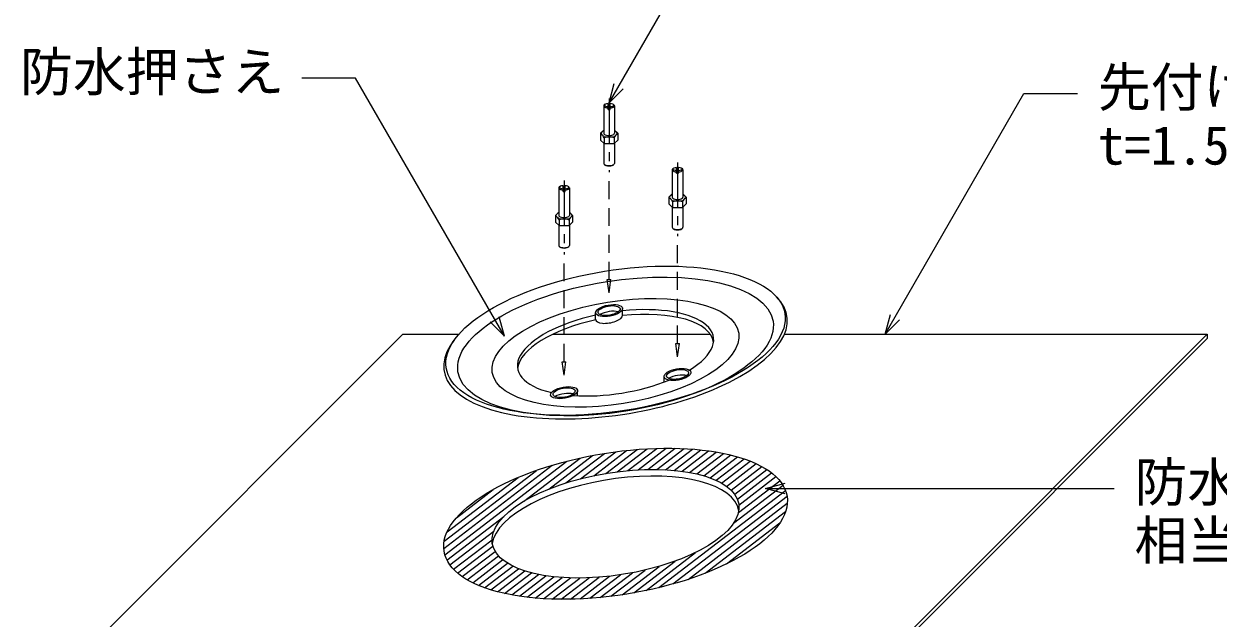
# Model space of a CAD drawing. Units: millimetres, scale not verified. Extents: x -840 to 840, y -594 to 594.
# Drawn here: x 424.3 to 691.6, y 273 to 405.9 of the extents above; entities that cross this region are included whole.
import ezdxf
from ezdxf.enums import TextEntityAlignment as Align

# ---------------------------------------------------------------- set-up
doc = ezdxf.new("R2010")
doc.units = ezdxf.units.MM
doc.header["$LTSCALE"] = 2
doc.linetypes.add('CHAIN1', pattern=[8, 5, -1, 1, -1])
doc.linetypes.add('DASHED2', pattern=[3, 2, -1])
for name, color, linetype, lineweight in [('0-0_鋼材(受け鋼鈑)', 7, 'Continuous', 9), ('0-3_文字', 5, 'Continuous', 9), ('0-7_部材(ﾋﾞｽ類)', 7, 'Continuous', 9), ('0-8_中心線', 2, 'CHAIN1', 9), ('0-9_部材(ﾄﾞﾚﾝ)', 4, 'Continuous', 9), ('0-B_IBｼｰﾄ', 4, 'Continuous', 9), ('1-0_寸法線', 7, 'Continuous', 9)]:
    doc.layers.add(name, color=color, linetype=linetype, lineweight=lineweight)
doc.styles.add('ＭＳ ゴシック', font='')
doc.styles.get('ＭＳ ゴシック').set_extended_font_data('MS Gothic')

msp = doc.modelspace()

# ---------------------------------------------------------------- linework, layer by layer
at = {"layer": '0-0_鋼材(受け鋼鈑)', "linetype": 'DASHED2'}
for p, q in [((555.265, 348.74), (555.265, 372.74)), ((570.582, 334.452), (570.582, 358.452)), ((545.186, 330.378), (545.186, 354.378))]:
    msp.add_line(p, q, dxfattribs=at)
at = {"layer": '0-7_部材(ﾋﾞｽ類)'}
for p, q in [((554.065, 387.62), (554.065, 381.47)), ((555.04, 386.823), (555.04, 388.117)), ((555.49, 386.823), (555.49, 388.117)), ((556.465, 387.62), (556.465, 381.47)), ((555.04, 387.517), (555.49, 387.517)), ((555.04, 386.823), (555.49, 386.823)), ((554.065, 382.19), (553.345, 381.47)), ((553.345, 381.47), (553.345, 379.97)), ((554.14, 380.674), (553.345, 381.47)), ((554.14, 379.174), (553.345, 379.97)), ((553.862, 380.952), (553.742, 381.072)), ((554.14, 380.674), (556.39, 380.674)), ((554.14, 380.434), (554.14, 379.174)), ((556.39, 380.674), (557.185, 381.47)), ((556.39, 380.434), (556.39, 379.174)), ((556.39, 379.174), (557.185, 379.97)), ((556.668, 380.952), (556.788, 381.072)), ((554.065, 379.249), (554.065, 374.734)), ((554.14, 379.174), (556.39, 379.174)), ((556.465, 379.249), (556.465, 374.734)), ((569.382, 373.332), (569.382, 367.182)), ((570.357, 372.535), (570.357, 373.829)), ((570.357, 373.229), (570.807, 373.229)), ((570.357, 372.535), (570.807, 372.535)), ((570.807, 372.535), (570.807, 373.829)), ((571.782, 373.332), (571.782, 367.182)), ((543.986, 369.258), (543.986, 363.108)), ((544.961, 368.461), (544.961, 369.756)), ((544.961, 369.156), (545.411, 369.156)), ((545.411, 368.461), (545.411, 369.756)), ((546.386, 369.258), (546.386, 363.108)), ((544.961, 368.461), (545.411, 368.461)), ((569.382, 367.903), (568.661, 367.182)), ((568.661, 367.182), (568.661, 365.682)), ((569.457, 366.387), (568.661, 367.182)), ((569.179, 366.665), (569.059, 366.785)), ((569.457, 366.387), (571.707, 366.387)), ((571.707, 366.387), (572.502, 367.182)), ((571.984, 366.665), (572.104, 366.785)), ((543.986, 363.829), (543.265, 363.108)), ((569.457, 364.887), (568.661, 365.682)), ((569.382, 364.962), (569.382, 360.447)), ((569.457, 366.147), (569.457, 364.887)), ((569.457, 364.887), (571.707, 364.887)), ((571.707, 366.147), (571.707, 364.887)), ((571.707, 364.887), (572.502, 365.682)), ((571.782, 364.962), (571.782, 360.447)), ((543.265, 363.108), (543.265, 361.608)), ((544.061, 362.313), (543.265, 363.108)), ((544.061, 360.813), (543.265, 361.608)), ((543.783, 362.591), (543.663, 362.711)), ((543.986, 360.888), (543.986, 356.373)), ((544.061, 362.313), (546.311, 362.313)), ((544.061, 362.073), (544.061, 360.813)), ((546.311, 362.313), (547.106, 363.108)), ((546.311, 362.073), (546.311, 360.813)), ((546.311, 360.813), (547.106, 361.608)), ((546.386, 360.888), (546.386, 356.373)), ((546.588, 362.591), (546.708, 362.711)), ((544.061, 360.813), (546.311, 360.813))]:
    msp.add_line(p, q, dxfattribs=at)
for points in [[(556.465, 382.19), (557.185, 381.47), (557.185, 379.97)], [(571.782, 367.903), (572.502, 367.182), (572.502, 365.682)], [(546.386, 363.829), (547.106, 363.108), (547.106, 361.608)]]:
    msp.add_lwpolyline(points, dxfattribs=at)
for centre, radius, start, end in [((554.6, 380.889), 1.301, 138.73929, 164.83772), ((553.203, 380.293), 0.948, 55.3174, 81.41583), ((554.281, 381.088), 0.948, 103.20373, 124.6826), ((552.884, 380.094), 1.301, 15.16228, 41.26071), ((555.265, 377.917), 2.757, 90, 114.08515), ((555.265, 377.917), 2.757, 65.91485, 90), ((557.646, 380.094), 1.301, 138.73929, 164.83772), ((556.249, 381.088), 0.948, 55.3174, 76.79627), ((557.327, 380.293), 0.948, 98.58417, 124.6826), ((555.93, 380.889), 1.301, 15.16228, 41.26071), ((569.917, 366.602), 1.301, 138.73929, 164.83772), ((568.52, 366.005), 0.948, 55.3174, 81.41583), ((569.598, 366.801), 0.948, 103.20373, 124.6826), ((568.201, 365.807), 1.301, 15.16228, 41.26071), ((570.582, 363.63), 2.757, 90, 114.08515), ((570.582, 363.63), 2.757, 65.91485, 90), ((572.962, 365.807), 1.301, 138.73929, 164.83772), ((571.565, 366.801), 0.948, 55.3174, 76.79627), ((572.644, 366.005), 0.948, 98.58417, 124.6826), ((571.246, 366.602), 1.301, 15.16228, 41.26071), ((544.202, 362.727), 0.948, 103.20373, 124.6826), ((546.169, 362.727), 0.948, 55.3174, 76.79627), ((544.521, 362.528), 1.301, 138.73929, 164.83772), ((543.124, 361.932), 0.948, 55.3174, 81.41583), ((542.805, 361.733), 1.301, 15.16228, 41.26071), ((545.186, 359.556), 2.757, 90, 114.08515), ((545.186, 359.556), 2.757, 65.91485, 90), ((547.566, 361.733), 1.301, 138.73929, 164.83772), ((547.248, 361.932), 0.948, 98.58417, 124.6826), ((545.85, 362.528), 1.301, 15.16228, 41.26071)]:
    msp.add_arc(centre, radius, start, end, dxfattribs=at)
for centre, major_axis, ratio, start_param, end_param in [((555.265, 387.62), (-1.2, 0), 0.414214, 5.5602863, 7.6653652), ((555.265, 387.77), (-1.05, 0), 0.33053, 4.9283495, 7.6380211), ((555.265, 387.77), (-1.05, 0), 0.33053, 1.7867568, 4.4964285), ((555.265, 387.62), (-1.2, 0), 0.414214, 1.7594127, 3.8644917), ((555.265, 381.47), (-1.2, 0), 0.414214, 6.2831853, 9.424778), ((555.265, 374.734), (-1.2, 0), 0.414214, 6.2831853, 9.424778), ((555.265, 374.524), (-1.05, 0), 0.33053, 0.0996004, 3.0419922), ((570.582, 373.332), (-1.2, 0), 0.414214, 5.5602863, 7.6653652), ((570.582, 373.482), (-1.05, 0), 0.33053, 4.9283495, 7.6380211), ((570.582, 373.482), (-1.05, 0), 0.33053, 1.7867568, 4.4964285), ((570.582, 373.332), (-1.2, 0), 0.414214, 1.7594127, 3.8644917), ((545.186, 369.258), (-1.2, 0), 0.414214, 5.5602863, 7.6653652), ((545.186, 369.408), (-1.05, 0), 0.33053, 4.9283495, 7.6380211), ((545.186, 369.408), (-1.05, 0), 0.33053, 1.7867568, 4.4964285), ((545.186, 369.258), (-1.2, 0), 0.414214, 1.7594127, 3.8644917), ((570.582, 367.182), (-1.2, 0), 0.414214, 6.2831853, 9.424778), ((545.186, 363.108), (-1.2, 0), 0.414214, 6.2831853, 9.424778), ((570.582, 360.447), (-1.2, 0), 0.414214, 6.2831853, 9.424778), ((570.582, 360.237), (-1.05, 0), 0.33053, 0.0996004, 3.0419922), ((545.186, 356.373), (-1.2, 0), 0.414214, 6.2831853, 9.424778), ((545.186, 356.163), (-1.05, 0), 0.33053, 0.0996004, 3.0419922)]:
    msp.add_ellipse(centre, major_axis=major_axis, ratio=ratio, start_param=start_param, end_param=end_param, dxfattribs=at)
at = {"layer": '0-8_中心線'}
for p, q in [((555.265, 389.24), (555.265, 372.74)), ((570.582, 374.952), (570.582, 358.452)), ((545.186, 370.878), (545.186, 354.378))]:
    msp.add_line(p, q, dxfattribs=at)
at = {"layer": '0-9_部材(ﾄﾞﾚﾝ)', "color": 6}
for p, q in [((558.275, 340.774), (558.275, 342.274)), ((552.255, 339.868), (552.255, 341.368)), ((567.572, 325.821), (567.572, 327.08)), ((548.196, 322.761), (548.196, 323.913))]:
    msp.add_line(p, q, dxfattribs=at)
for centre, major_axis, ratio in [((556.708, 335.078), (-37.9, -6.08), 0.409927), ((556.708, 333.779), (-35.262, -5.657), 0.410108), ((556.708, 332.378), (-27.586, -4.425), 0.410103), ((555.265, 341.821), (-3.001, -0.548), 0.412593), ((555.265, 341.821), (-2.46, -0.428), 0.412075), ((570.582, 327.534), (-3.001, -0.548), 0.412593), ((570.582, 327.534), (-2.46, -0.428), 0.412075), ((545.186, 323.46), (-3.001, -0.548), 0.412593), ((545.186, 323.46), (-2.46, -0.428), 0.412075)]:
    msp.add_ellipse(centre, major_axis=major_axis, ratio=ratio, dxfattribs=at)
for centre, major_axis, ratio, start_param, end_param in [((556.708, 334.478), (-38.38, -6.157), 0.409842, 5.8587144, 9.7184025), ((556.708, 332.378), (-21.925, -3.517), 0.410179, 2.357972, 4.5752944), ((556.708, 332.378), (-21.925, -3.517), 0.410179, 4.8507416, 7.077818), ((556.708, 331.328), (-21.925, -3.517), 0.410179, 4.8501539, 6.1604124), ((555.265, 340.321), (-3.001, -0.548), 0.412593, 6.2080227, 9.3496154), ((555.265, 340.321), (-3.001, -0.548), 0.412593, 3.8757264, 5.3861708), ((556.708, 331.328), (-21.925, -3.517), 0.410179, 3.1329558, 4.5754307), ((556.708, 332.378), (-21.925, -3.517), 0.410179, 1.0577294, 2.0820649), ((570.582, 326.034), (-3.001, -0.548), 0.412593, 3.8757264, 5.3861708), ((545.186, 321.96), (-3.001, -0.548), 0.412593, 3.8757264, 5.3861708)]:
    msp.add_ellipse(centre, major_axis=major_axis, ratio=ratio, start_param=start_param, end_param=end_param, dxfattribs=at)
at = {"layer": '0-B_IBｼｰﾄ', "color": 7}
for p, q in [((424.281, 251.725), (509.134, 336.578)), ((509.134, 336.578), (521.685, 336.578)), ((542.741, 336.578), (577.897, 336.578)), ((594.53, 336.578), (689.134, 336.578)), ((604.281, 251.725), (689.134, 336.578)), ((604.281, 250.725), (689.134, 335.578)), ((689.134, 336.578), (689.134, 335.578))]:
    msp.add_line(p, q, dxfattribs=at)
at = {"layer": '0-B_IBｼｰﾄ'}
for p, q in [((548.883, 304.217), (556.755, 310.257)), ((551.827, 304.9), (559.185, 310.546)), ((554.54, 305.406), (561.522, 310.764)), ((557.078, 305.778), (563.774, 310.916)), ((559.472, 306.039), (565.945, 311.006)), ((561.742, 306.205), (568.044, 311.042)), ((563.901, 306.287), (570.075, 311.024)), ((565.96, 306.291), (572.037, 310.954)), ((567.926, 306.224), (573.935, 310.835)), ((569.802, 306.088), (575.77, 310.667)), ((571.592, 305.886), (577.543, 310.452)), ((573.296, 305.617), (579.255, 310.19)), ((518.504, 287.208), (545.773, 308.133)), ((536.077, 299.117), (548.756, 308.845)), ((541.769, 301.909), (551.559, 309.421)), ((545.611, 303.282), (554.218, 309.886)), ((574.913, 305.283), (580.905, 309.881)), ((576.443, 304.881), (582.494, 309.524)), ((577.88, 304.409), (584.017, 309.117)), ((579.22, 303.861), (585.474, 308.66)), ((580.456, 303.233), (586.864, 308.151)), ((581.572, 302.515), (588.182, 307.587)), ((518.262, 288.598), (542.559, 307.242)), ((518.353, 290.243), (539.008, 306.093)), ((582.554, 301.692), (589.424, 306.964)), ((583.374, 300.746), (590.582, 306.277)), ((583.99, 299.643), (591.652, 305.522)), ((519.005, 292.319), (534.897, 304.514)), ((583.129, 294.256), (594.19, 302.743)), ((584.219, 296.668), (593.471, 303.767)), ((584.325, 298.324), (592.618, 304.688)), ((521.091, 295.496), (529.34, 301.825)), ((566.432, 279.868), (594.744, 301.593)), ((569.546, 280.682), (595.089, 300.282)), ((572.946, 281.715), (595.149, 298.752)), ((576.794, 283.092), (594.765, 296.882)), ((518.984, 286.001), (531.675, 295.739)), ((581.54, 285.159), (593.481, 294.321)), ((519.641, 284.929), (529.449, 292.455)), ((520.443, 283.969), (529.064, 290.584)), ((521.368, 283.103), (529.251, 289.153)), ((522.396, 282.316), (529.769, 287.974)), ((523.521, 281.605), (530.514, 286.97)), ((524.73, 280.957), (531.435, 286.101)), ((563.526, 279.214), (574.571, 287.689)), ((526.017, 280.369), (532.501, 285.344)), ((527.38, 279.839), (533.691, 284.681)), ((528.812, 279.362), (534.99, 284.102)), ((530.31, 278.935), (536.389, 283.601)), ((555.683, 277.922), (563.33, 283.79)), ((558.175, 278.259), (566.453, 284.611)), ((560.783, 278.685), (570.022, 285.774)), ((531.872, 278.558), (537.883, 283.171)), ((533.496, 278.229), (539.466, 282.81)), ((535.184, 277.949), (541.135, 282.515)), ((536.933, 277.716), (542.891, 282.287)), ((538.744, 277.53), (544.732, 282.124)), ((540.617, 277.391), (546.662, 282.03)), ((542.554, 277.302), (548.683, 282.005)), ((544.555, 277.262), (550.803, 282.055)), ((546.626, 277.275), (553.028, 282.187)), ((548.77, 277.345), (555.37, 282.409)), ((550.989, 277.472), (557.847, 282.734)), ((553.29, 277.662), (560.486, 283.183))]:
    msp.add_line(p, q, dxfattribs=at)
for major_axis, ratio in [((-38.38, -6.157), 0.409842), ((27.586, 4.425), 0.410103)]:
    msp.add_ellipse((556.708, 294.152), major_axis=major_axis, ratio=ratio, dxfattribs=at)
at = {"layer": '0-B_IBｼｰﾄ', "color": 7}
for major_axis, ratio in [((-38.38, -6.157), 0.409842), ((-27.586, -4.425), 0.410103)]:
    msp.add_ellipse((556.708, 294.152), major_axis=major_axis, ratio=ratio, dxfattribs=at)
msp.add_ellipse((556.708, 292.652), major_axis=(-27.586, -4.425), ratio=0.410103, start_param=3.1407173, end_param=6.1526751, dxfattribs=at)
at = {"layer": '1-0_寸法線'}
for p, q in [((554.86, 348.74), (555.67, 348.74)), ((555.265, 345.765), (554.86, 348.74)), ((555.265, 345.765), (555.67, 348.74)), ((570.177, 334.452), (570.987, 334.452)), ((570.582, 331.478), (570.177, 334.452)), ((570.582, 331.478), (570.987, 334.452)), ((544.781, 330.378), (545.591, 330.378)), ((545.186, 327.404), (544.781, 330.378)), ((545.186, 327.404), (545.591, 330.378))]:
    msp.add_line(p, q, dxfattribs=at)
for points in [[(555.265, 388.26), (578.144, 427.888), (590.144, 427.888)], [(531.818, 336.099), (498.507, 393.796), (486.507, 393.796)], [(558.447, 391.442), (555.265, 388.26), (556.43, 392.606)], [(617.071, 336.578), (648.131, 390.376), (660.131, 390.376)], [(528.636, 339.281), (531.818, 336.099), (530.653, 340.446)], [(620.253, 339.76), (617.071, 336.578), (618.236, 340.925)], [(594.644, 300.859), (590.297, 302.023), (594.644, 303.188)], [(590.297, 302.023), (656.327, 302.024), (668.327, 302.024)]]:
    msp.add_lwpolyline(points, dxfattribs=at)

# ---------------------------------------------------------------- texts
at = {"layer": '0-3_文字', "color": 7, "style": 'ＭＳ ゴシック'}
for s, p in [('防水押さえ', (423.445, 388.292)), ('先付けIB-HWCシート', (664.671, 384.872)), ('t=1.5㎜以上', (664.671, 371.872)), ('防水押さえの押さえ', (672.868, 296.52)), ('相当部', (672.868, 283.52))]:
    msp.add_text(s, height=8.666, dxfattribs=at).set_placement(p, align=Align.BOTTOM_LEFT)

doc.saveas('drawing.dxf')
